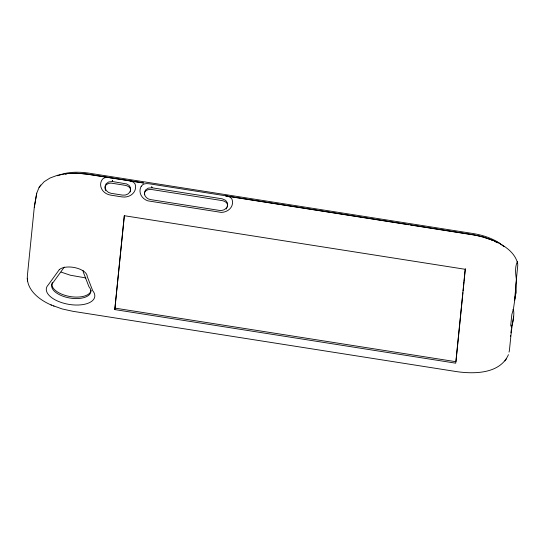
<?xml version="1.0" encoding="UTF-8"?>
<svg xmlns="http://www.w3.org/2000/svg" width="545" height="545" viewBox="0 0 545 545"><rect width="100%" height="100%" fill="white"/><g stroke="black" fill="none" stroke-linecap="round" stroke-linejoin="round"><path stroke-width="0.82" d="M517.307 261.627L517.559 262.908A48.076 23.237 9.9 0 1 517.696 266.198L515.863 284.429L516.224 291.221L514.514 300.506L516.36 281.602A49.425 23.885 9.9 0 0 516.224 278.216C515.447 272.813 514.964 267.009 517.225 261.886C513.915 251.647 503.655 245.073 494.213 240.842M51.489 305.118C39.649 300.104 25.99 289.913 27.4 275.47L34.294 207.195L36.726 193.209L39.117 187.316L44.111 181.73L50.051 178.011L57.273 175.34L67.396 173.528L76.259 173.187L87.868 174.155L143.492 182.895M114.791 309.587L124.274 215.704L465.192 269.291L455.709 363.174L114.791 309.587L124.369 215.8M462.943 292.624L455.967 361.717L115.043 308.129M463.114 290.948L463.536 286.752M463.631 285.825L464.054 281.663M464.129 280.873L465.369 268.651M510.972 332.893L511.299 329.657M511.462 328.036L511.626 326.421M36.726 193.209L34.294 207.195M130.548 190.777L130.235 191.929M227.517 206.099L227.204 207.257M517.559 262.908L517.382 262.152M508.451 354.666C500.065 373.747 474.811 374.149 457.098 371.69L72.873 311.297L62.096 308.933L50.992 304.907M226.202 209.001L226.604 208.435M39.117 187.316L39.799 186.376M40.112 185.94L40.773 185.014M504.929 360.947L505.596 360.02M505.903 359.584L506.584 358.651M64.31 267.077L53.253 282.317A19.831 9.585 9.9 0 0 71.647 298.285A19.831 9.585 9.9 0 0 88.937 286.704L83.242 271.962A10.076 4.871 9.9 0 0 82.969 270.518M57.511 175.776C67.423 171.655 78.541 171.62 89.012 173.167L473.23 233.567C481.453 234.909 489.567 237.382 496.836 241.51M65.4 174.141L66.892 173.91M69.998 173.583L81.341 173.583M82.663 173.698L86.641 174.127M87.309 174.223L121.072 179.523M111.105 177.799C107.719 177.071 102.985 176.887 101.452 180.777A11.854 10.382 5.8 0 0 110.649 195.13L122.012 196.909A11.854 10.382 5.7 0 0 135.603 186.145C135.528 182.064 131.12 180.708 127.768 180.422M225.821 195.839L472.815 234.657L483.606 237.027L494.71 241.053M122.734 179.782L143.526 183.052M225.862 195.996L280.75 204.62M281.581 204.75L408.825 224.751M410.487 225.017L474.668 235.113M85.878 277.957L70.278 275.205L61.101 272.098M475.274 235.229L477.679 235.713M479.968 236.23L478.278 235.835M480.588 236.387L481.834 236.707L480.547 236.373M481.705 236.673L490.037 239.371M491.685 239.773L492.121 239.964M53.58 306.004L54.016 306.188M491.61 240.004L493.15 240.665M494.642 241.346L497.503 242.791M498.525 242.518L504.152 246.701M496.502 241.312L498.893 242.736M105.369 189.912L105.628 190.566M513.049 309.417C515.434 311.754 511.66 331.04 510.719 325.324L511.83 314.588L513.431 308.933L515.883 292.563M105.178 189.258C103.72 184.591 109.273 182.207 113.04 183.413L124.403 185.198C127.101 185.538 130.671 186.976 130.596 190.219M27.25 278.236L27.523 281.009M144.445 194.878C143.601 190.409 148.914 188.631 152.43 189.64L221.379 200.478C224.09 200.819 227.653 202.29 227.565 205.54M513.635 316.223L511.442 330.563L509.459 349.917A49.425 23.885 9.9 0 1 509.03 352.09M510.651 335.577A48.103 23.244 9.9 0 1 510.386 336.626M91.076 290.294A19.831 9.585 9.9 0 1 68.902 296.323A19.831 9.585 9.9 0 1 52.306 282.569M112.331 180.64L112.508 181.533L126.624 183.944L129.063 185.389L130.487 187.65A7.126 6.24 5.8 0 1 122.496 195.11L111.132 193.325A7.126 6.24 5.8 0 1 106.098 183.815L108.714 181.941L112.508 181.533L112.331 180.64M151.755 186.874L151.912 187.773L222.244 198.83L225.616 200.342L227.435 202.89A7.126 6.24 5.8 0 1 219.465 210.424L150.522 199.593A7.126 6.24 5.8 0 1 145.535 190.014L148.172 188.168L151.912 187.773L151.755 186.874M141.278 186.227L140.869 186.969A11.854 10.369 5.8 0 0 147.858 200.853L221.236 212.387A11.854 10.369 5.8 0 0 232.565 201.384C232.252 196.146 226.046 195.846 222.108 195.253L153.165 184.414C149.289 183.917 143.866 182.146 141.278 186.227M59.248 269.727L48.164 285.001A24.552 11.867 9.9 0 0 70.83 304.655A24.552 11.867 9.9 0 0 92.691 290.649L87.214 276.458A14.797 7.153 9.9 0 0 75.701 267.82A14.797 7.153 9.9 0 0 59.248 269.727"/></g></svg>
